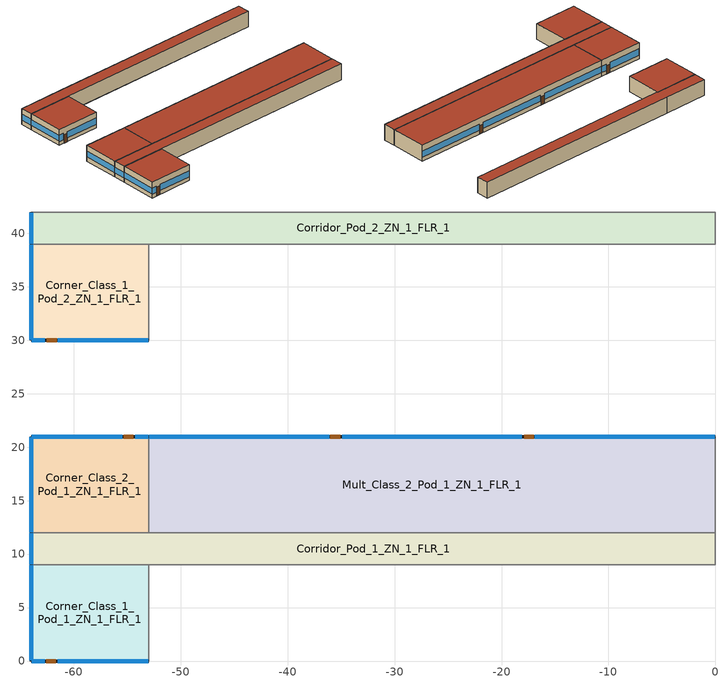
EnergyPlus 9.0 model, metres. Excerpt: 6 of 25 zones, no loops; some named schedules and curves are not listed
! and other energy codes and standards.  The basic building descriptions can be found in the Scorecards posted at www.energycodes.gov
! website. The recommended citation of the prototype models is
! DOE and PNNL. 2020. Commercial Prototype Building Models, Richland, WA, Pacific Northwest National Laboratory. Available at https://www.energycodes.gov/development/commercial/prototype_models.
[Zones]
Corner_Class_1_Pod_1_ZN_1_FLR_1
 floor ground (Corner_Class_1_Pod_1_ZN_1_FLR_1_Floor_Ffactor): -64,9 -53,9 -53,0 -64,0 z0
 wall outside (nonres_ext_wall): -64,9 -64,0 -53,0 z0:4
 wall to Mult_Class_1_Pod_1_ZN_1_FLR_1 (int_wall): -53,0 -53,9 z0:4
 wall to Corridor_Pod_1_ZN_1_FLR_1 (int_wall): -53,9 -64,9 z0:4
 window (NonresWindow_U_0.47_SHGC_0.25): -64,8.95 -64,0.05 z1.1:2.52; -63.95,0 -62.73,0 / -61.51,0 -53.05,0 z0.92:2.51
 door (Swinging Door_con): -62.59,0 -61.68,0 z0:2.13
 roof outside (nonres_roof): -64,0 -53,0 -53,9 -64,9 z4
Corridor_Pod_1_ZN_1_FLR_1
 floor ground (Corridor_Pod_1_ZN_1_FLR_1_Floor_Ffactor): -64,12 0,12 0,9 -64,9 z0
 wall outside (nonres_ext_wall): -64,12 -64,9 z0:4
 wall to Mult_Class_1_Pod_1_ZN_1_FLR_1 (int_wall): -53,9 0,9 z0:4
 wall to Main_Corridor_ZN_1_FLR_1 (int_wall): 0,9 0,12 z0:4
 wall to Mult_Class_2_Pod_1_ZN_1_FLR_1 (int_wall): 0,12 -53,12 z0:4
 wall to Corner_Class_2_Pod_1_ZN_1_FLR_1 (int_wall): -53,12 -64,12 z0:4
 window (NonresWindow_U_0.47_SHGC_0.25): -64,11.95 -64,9.05 z1.1:2.55
 roof outside (nonres_roof): -64,9 0,9 0,12 -64,12 z4
Corner_Class_2_Pod_1_ZN_1_FLR_1
 floor ground (Corner_Class_2_Pod_1_ZN_1_FLR_1_Floor_Ffactor): -64,21 -53,21 -53,12 -64,12 z0
 wall outside (nonres_ext_wall): -53,21 -64,21 -64,12 z0:4
 wall to Mult_Class_2_Pod_1_ZN_1_FLR_1 (int_wall): -53,12 -53,21 z0:4
 window (NonresWindow_U_0.47_SHGC_0.25): -64,20.95 -64,12.05 z1.1:2.52; -53.05,21 -54.27,21 / -55.49,21 -63.95,21 z0.92:2.51
 door (Swinging Door_con): -54.43,21 -55.34,21 z0:2.13
 roof outside (nonres_roof): -64,12 -53,12 -53,21 -64,21 z4
Mult_Class_2_Pod_1_ZN_1_FLR_1
 floor ground (Mult_Class_2_Pod_1_ZN_1_FLR_1_Floor_Ffactor): -53,21 0,21 0,12 -53,12 z0
 wall outside (nonres_ext_wall): 0,21 -53,21 z0:4
 wall to Main_Corridor_ZN_1_FLR_1 (int_wall): 0,12 0,21 z0:4
 window (NonresWindow_U_0.47_SHGC_0.25): -0.05,21 -16.87,21 / -18.09,21 -34.91,21 / -36.13,21 -52.95,21 z1.03:2.5
 door (Swinging Door_con): -16.98,21 -17.89,21 / -35.09,21 -36.01,21 z0:2.13
 roof outside (nonres_roof): -53,12 0,12 0,21 -53,21 z4
Corner_Class_1_Pod_2_ZN_1_FLR_1
 floor ground (Corner_Class_1_Pod_2_ZN_1_FLR_1_Floor_Ffactor): -64,39 -53,39 -53,30 -64,30 z0
 wall outside (nonres_ext_wall): -64,39 -64,30 -53,30 z0:4
 wall to Mult_Class_1_Pod_2_ZN_1_FLR_1 (int_wall): -53,30 -53,39 z0:4
 wall to Corridor_Pod_2_ZN_1_FLR_1 (int_wall): -53,39 -64,39 z0:4
 window (NonresWindow_U_0.47_SHGC_0.25): -64,38.95 -64,30.05 z1.1:2.52; -63.95,30 -62.73,30 / -61.51,30 -53.05,30 z0.92:2.51
 door (Swinging Door_con): -62.53,30 -61.62,30 z0:2.13
 roof outside (nonres_roof): -64,30 -53,30 -53,39 -64,39 z4
Corridor_Pod_2_ZN_1_FLR_1
 floor ground (Corridor_Pod_2_ZN_1_FLR_1_Floor_Ffactor): -64,42 0,42 0,39 -64,39 z0
 wall outside (nonres_ext_wall): -64,42 -64,39 z0:4
 wall to Mult_Class_1_Pod_2_ZN_1_FLR_1 (int_wall): -53,39 0,39 z0:4
 wall to Main_Corridor_ZN_1_FLR_1 (int_wall): 0,39 0,42 z0:4
 wall to Mult_Class_2_Pod_2_ZN_1_FLR_1 (int_wall): 0,42 -53,42 z0:4
 wall to Corner_Class_2_Pod_2_ZN_1_FLR_1 (int_wall): -53,42 -64,42 z0:4
 window (NonresWindow_U_0.47_SHGC_0.25): -64,41.95 -64,39.05 z1.1:2.55
 roof outside (nonres_roof): -64,39 0,39 0,42 -64,42 z4
[Building]
SchoolPrimary: North Axis {deg}=0; Terrain=City; Loads Convergence Tolerance Value=0.04; Temperature Convergence Tolerance Value {deltaC}=0.2; Solar Distribution=FullInteriorAndExterior; Maximum Number of Warmup Days=25; Minimum Number of Warmup Days=6
[Site:Location]
Site:Location=Tampa-MacDill.AFB_FL_USA WMO=747880; Latitude {N+ S-}=27.85; Longitude {W- E+}=-82.52; Time Zone Relative to GMT {GMT+/-}=-5; Elevation {m}=8
[SizingPeriod:DesignDay] Day of Month=21; Dry-Bulb Temperature Range Modifier Type=DefaultMultipliers; Humidity Condition Type=Wetbulb; Barometric Pressure {Pa}=101229; Rain {Yes/No}=No; Snow on ground {Yes/No}=No; Daylight Savings Time Indicator=No
Name | Month | Day Type | Maximum Dry-Bulb Temperature {C} | Daily Dry-Bulb Temperature Range {C} | Wetbulb at Maximum Dry-Bulb {C} | Wind Speed {m/s} design conditions vs. traditional 6.71 m/s (15 mph) | Wind Direction {Degrees; N=0, S=180} | Solar Model Indicator | Clearness {0.0 to 1.1} | Wind Speed {m/s} design conditions vs. traditional 3.35 m/s (7mph) | ASHRAE Clear Sky Optical Depth for Beam Irradiance (taub) | ASHRAE Clear Sky Optical Depth for Diffuse Irradiance (taud)
Tampa-MacDill.AFB_FL_USA Ann Htg 99.6% Condns DB | 1 | WinterDesignDay | 4.6 | 0 | 4.6 | 2.5 | 10 | ASHRAEClearSky | 0
Tampa-MacDill.AFB_FL_USA Ann Clg .4% Condns DB=>MWB | 8 | SummerDesignDay | 33.9 | 7.9 | 25.1 |  | 270 | ASHRAETau |  | 3.1 | 0.491 | 2.016
[Site:WaterMainsTemperature]
Calculation Method=Correlation; Annual average outdoor air temperature {C}=21.85; Maximum difference in monthly average outdoor air temperatures {C}=14.3
[Site:GroundTemperature:FCfactorMethod]
January Ground Temperature {C}=24.2; February Ground Temperature {C}=18.9; March Ground Temperature {C}=15.7; April Ground Temperature {C}=13.6; May Ground Temperature {C}=15.5; June Ground Temperature {C}=17.1; July Ground Temperature {C}=21.2; August Ground Temperature {C}=26.9; September Ground Temperature {C}=27.6; October Ground Temperature {C}=27.9; November Ground Temperature {C}=27.4; December Ground Temperature {C}=26.2
[Material:NoMass]
Opaque Door panel_con: MediumRough, 0.475964, 0.9, 0.7, 0.7
Nonres_Roof_Insulation: MediumSmooth, 4.31889, 0.9, 0.7, 0.7
Nonres_Exterior_Wall_Insulation: MediumSmooth, 1.71283, 0.9, 0.7, 0.7
[Construction]
Swinging Door_con: Opaque Door panel_con
InteriorFurnishings: Std Wood 6inch
int_wall: G01 13mm gypsum board, G01 13mm gypsum board
nonres_roof: F13 Built-up roofing, Nonres_Roof_Insulation, F08 Metal surface
nonres_ext_wall: F07 25mm stucco, G01 16mm gypsum board, Nonres_Exterior_Wall_Insulation, G01 16mm gypsum board
NonresWindow_U_0.47_SHGC_0.25: Nonres Window Glazing Layer
[Material]
Name | Roughness | Thickness {m} | Conductivity {W/m-K} | Density {kg/m3} | Specific Heat {J/kg-K} | Thermal Absorptance | Solar Absorptance | Visible Absorptance | Absorptance:Thermal | Absorptance:Solar | Absorptance:Visible
Std Wood 6inch | MediumSmooth | 0.15 | 0.12 | 540 | 1210 | 0.9 | 0.7 | 0.7
F07 25mm stucco | Smooth | 0.0254 | 0.72 | 1856 | 840 | 0.9 | 0.7 | 0.7
F08 Metal surface | Smooth | 0.0008 | 45.28 | 7824 | 500
F13 Built-up roofing | Rough | 0.0095 | 0.16 | 1120 | 1460 |  |  |  | 0.75 | 0.45
G01 13mm gypsum board | Smooth | 0.0127 | 0.16 | 800 | 1090 |  |  |  | 0.9 | 0.7 | 0.5
G01 16mm gypsum board | MediumSmooth | 0.0159 | 0.16 | 800 | 1090
[WindowMaterial:SimpleGlazingSystem]
Nonres Window Glazing Layer: U-Factor {W/m2-K}=2.66878; Solar Heat Gain Coefficient=0.25; Visible Transmittance=0.275
[Construction:FfactorGroundFloor] F-Factor=1.26363
Name | Area | PerimeterExposed
Corner_Class_1_Pod_1_ZN_1_FLR_1_Floor_Ffactor; Corner_Class_2_Pod_1_ZN_1_FLR_1_Floor_Ffactor; Corner_Class_1_Pod_2_ZN_1_FLR_1_Floor_Ffactor | 99 | 20
Corridor_Pod_1_ZN_1_FLR_1_Floor_Ffactor; Corridor_Pod_2_ZN_1_FLR_1_Floor_Ffactor | 192 | 3
Mult_Class_2_Pod_1_ZN_1_FLR_1_Floor_Ffactor | 477 | 53
[Zone] Type=1; Multiplier=1; Ceiling Height {m}=4; Floor Area {m2}=autocalculate; Part of Total Floor Area=Yes
Name | Volume {m3}
Corner_Class_1_Pod_1_ZN_1_FLR_1; Corner_Class_2_Pod_1_ZN_1_FLR_1; Corner_Class_1_Pod_2_ZN_1_FLR_1 | 396
Corridor_Pod_1_ZN_1_FLR_1; Corridor_Pod_2_ZN_1_FLR_1 | 768
Mult_Class_2_Pod_1_ZN_1_FLR_1 | 1908
[InternalMass] Construction=InteriorFurnishings
Name | Zone | Surface Area {m2}
Corner_Class_1_Pod_1_ZN_1_FLR_1_InternalMass_1 | Corner_Class_1_Pod_1_ZN_1_FLR_1 | 198
Corridor_Pod_1_ZN_1_FLR_1_InternalMass_1 | Corridor_Pod_1_ZN_1_FLR_1 | 384
Corner_Class_2_Pod_1_ZN_1_FLR_1_InternalMass_1 | Corner_Class_2_Pod_1_ZN_1_FLR_1 | 198
Mult_Class_2_Pod_1_ZN_1_FLR_1_InternalMass_1 | Mult_Class_2_Pod_1_ZN_1_FLR_1 | 954
Corner_Class_1_Pod_2_ZN_1_FLR_1_InternalMass_1 | Corner_Class_1_Pod_2_ZN_1_FLR_1 | 198
Corridor_Pod_2_ZN_1_FLR_1_InternalMass_1 | Corridor_Pod_2_ZN_1_FLR_1 | 384
[People] Number of People Schedule=BLDG_OCC_SCH; Fraction Radiant=0.3; Sensible Heat Fraction=AUTOCALCULATE; Activity Level Schedule=ACTIVITY_SCH; Enable ASHRAE 55 Comfort Warnings=No; Mean Radiant Temperature Calculation Type=ZoneAveraged; Work Efficiency Schedule=WORK_EFF_SCH; Clothing Insulation Calculation Method=ClothingInsulationSchedule; Clothing Insulation Schedule=CLOTHING_SCH; Air Velocity Schedule=AIR_VELO_SCH; Thermal Comfort Model 1 Type=FANGER
Name | Zone or ZoneList | Number of People Calculation Method | Zone Floor Area per Person {m2/person} | Number of People
Corner_Class_1_Pod_1_ZN_1_FLR_1 | Corner_Class_1_Pod_1_ZN_1_FLR_1 | Area/Person | 3.716
Corridor_Pod_1_ZN_1_FLR_1 | Corridor_Pod_1_ZN_1_FLR_1 | People |  | 0
Corner_Class_2_Pod_1_ZN_1_FLR_1 | Corner_Class_2_Pod_1_ZN_1_FLR_1 | Area/Person | 3.716
Mult_Class_2_Pod_1_ZN_1_FLR_1 | Mult_Class_2_Pod_1_ZN_1_FLR_1 | Area/Person | 3.716
Corner_Class_1_Pod_2_ZN_1_FLR_1 | Corner_Class_1_Pod_2_ZN_1_FLR_1 | Area/Person | 3.716
Corridor_Pod_2_ZN_1_FLR_1 | Corridor_Pod_2_ZN_1_FLR_1 | People |  | 0
[Lights] Design Level Calculation Method=Watts/Area; Return Air Fraction=0; Fraction Radiant=0.37; Fraction Visible=0.2; Fraction Replaceable=1; Return Air Fraction Calculated from Plenum Temperature=No
Name | Zone or ZoneList | Schedule | Watts per Zone Floor Area {W/m2}
Corner_Class_1_Pod_1_ZN_1_FLR_1_Lights | Corner_Class_1_Pod_1_ZN_1_FLR_1 | BLDG_LIGHT_CLASSROOM_SCH | 7.64238
Corridor_Pod_1_ZN_1_FLR_1_Lights | Corridor_Pod_1_ZN_1_FLR_1 | BLDG_LIGHT_CORRIDOR_SCH | 4.4132
Corner_Class_2_Pod_1_ZN_1_FLR_1_Lights | Corner_Class_2_Pod_1_ZN_1_FLR_1 | BLDG_LIGHT_CLASSROOM_SCH | 7.64238
Mult_Class_2_Pod_1_ZN_1_FLR_1_Lights | Mult_Class_2_Pod_1_ZN_1_FLR_1 | BLDG_LIGHT_CLASSROOM_SCH | 7.64238
Corner_Class_1_Pod_2_ZN_1_FLR_1_Lights | Corner_Class_1_Pod_2_ZN_1_FLR_1 | BLDG_LIGHT_CLASSROOM_SCH | 7.64238
Corridor_Pod_2_ZN_1_FLR_1_Lights | Corridor_Pod_2_ZN_1_FLR_1 | BLDG_LIGHT_CORRIDOR_SCH | 4.4132
[ElectricEquipment] Schedule=BLDG_EQUIP_SCH; Design Level Calculation Method=EquipmentLevel; Fraction Latent=0; Fraction Radiant=0.5; Fraction Lost=0
Name | Zone or ZoneList | Design Level {W}
Corner_Class_1_Pod_1_ZN_1_FLR_1_PlugMisc_Equip | Corner_Class_1_Pod_1_ZN_1_FLR_1 | 1485
Corridor_Pod_1_ZN_1_FLR_1_PlugMisc_Equip | Corridor_Pod_1_ZN_1_FLR_1 | 768
Corner_Class_2_Pod_1_ZN_1_FLR_1_PlugMisc_Equip | Corner_Class_2_Pod_1_ZN_1_FLR_1 | 1485
Mult_Class_2_Pod_1_ZN_1_FLR_1_PlugMisc_Equip | Mult_Class_2_Pod_1_ZN_1_FLR_1 | 7155
Corner_Class_1_Pod_2_ZN_1_FLR_1_PlugMisc_Equip | Corner_Class_1_Pod_2_ZN_1_FLR_1 | 1485
Corridor_Pod_2_ZN_1_FLR_1_PlugMisc_Equip | Corridor_Pod_2_ZN_1_FLR_1 | 768
[Daylighting:Controls] Daylighting Method=SplitFlux; Lighting Control Type=Continuousoff; Minimum Input Power Fraction for Continuous or ContinuousOff Dimming Control=0.2; Minimum Light Output Fraction for Continuous or ContinuousOff Dimming Control=0.2; Number of Stepped Control Steps=3; Probability Lighting will be Reset When Needed in Manual Stepped Control=1; Maximum Allowable Discomfort Glare Index=22; Illuminance Setpoint at Reference Point 1 {lux}=377; Illuminance Setpoint at Reference Point 2 {lux}=377
Name | Zone | Glare Calculation Daylighting Reference Point | Glare Calculation Azimuth Angle of View Direction Clockwise from Zone y-Axis {deg} | Daylighting Reference Point 1 | Fraction of Zone Controlled by Reference Point 1 | Daylighting Reference Point 2 | Fraction of Zone Controlled by Reference Point 2
Corner_Class_1_Pod_1_ZN_1_FLR_1_DaylCtrl | Corner_Class_1_Pod_1_ZN_1_FLR_1 | Corner_Class_1_Pod_1_ZN_1_FLR_1_DaylRefPt1 | 180 | Corner_Class_1_Pod_1_ZN_1_FLR_1_DaylRefPt1 | 0.56 | Corner_Class_1_Pod_1_ZN_1_FLR_1_DaylRefPt2 | 0.2
Corner_Class_2_Pod_1_ZN_1_FLR_1_DaylCtrl | Corner_Class_2_Pod_1_ZN_1_FLR_1 | Corner_Class_2_Pod_1_ZN_1_FLR_1_DaylRefPt1 | 270 | Corner_Class_2_Pod_1_ZN_1_FLR_1_DaylRefPt1 | 0.56 | Corner_Class_2_Pod_1_ZN_1_FLR_1_DaylRefPt2 | 0.22
Mult_Class_2_Pod_1_ZN_1_FLR_1_DaylCtrl | Mult_Class_2_Pod_1_ZN_1_FLR_1 | Mult_Class_2_Pod_1_ZN_1_FLR_1_DaylRefPt1 | 0 | Mult_Class_2_Pod_1_ZN_1_FLR_1_DaylRefPt1 | 0.28 | Mult_Class_2_Pod_1_ZN_1_FLR_1_DaylRefPt2 | 0.28
Corner_Class_1_Pod_2_ZN_1_FLR_1_DaylCtrl | Corner_Class_1_Pod_2_ZN_1_FLR_1 | Corner_Class_1_Pod_2_ZN_1_FLR_1_DaylRefPt1 | 180 | Corner_Class_1_Pod_2_ZN_1_FLR_1_DaylRefPt1 | 0.56 | Corner_Class_1_Pod_2_ZN_1_FLR_1_DaylRefPt2 | 0.2
[ZoneInfiltration:DesignFlowRate] Schedule=INFIL_SCH_PNNL; Design Flow Rate Calculation Method=Flow/ExteriorArea; Constant Term Coefficient=0; Temperature Term Coefficient=0; Velocity Term Coefficient=0.224; Velocity Squared Term Coefficient=0
Name | Zone or ZoneList | Flow per Exterior Surface Area {m3/s-m2}
Corner_Class_1_Pod_1_ZN_1_FLR_1_Infiltration | Corner_Class_1_Pod_1_ZN_1_FLR_1 | 0.000254325
Corridor_Pod_1_ZN_1_FLR_1_Infiltration | Corridor_Pod_1_ZN_1_FLR_1 | 3.35686e-05
Corner_Class_2_Pod_1_ZN_1_FLR_1_Infiltration | Corner_Class_2_Pod_1_ZN_1_FLR_1 | 0.000254325
Mult_Class_2_Pod_1_ZN_1_FLR_1_Infiltration | Mult_Class_2_Pod_1_ZN_1_FLR_1 | 0.00017524
Corner_Class_1_Pod_2_ZN_1_FLR_1_Infiltration | Corner_Class_1_Pod_2_ZN_1_FLR_1 | 0.000254325
Corridor_Pod_2_ZN_1_FLR_1_Infiltration | Corridor_Pod_2_ZN_1_FLR_1 | 3.35686e-05
[Exterior:Lights] Control Option=AstronomicalClock
Name | Schedule | Design Level {W}
Exterior_Lights_a | Exterior_lighting_schedule_a | 150.48
Exterior_Lights_b | Exterior_lighting_schedule_b_2016 | 1645.9
Exterior_Lights_c | Exterior_lighting_schedule_c_2016 | 584.3
[AvailabilityManager:NightCycle] Applicability Schedule=Always_On; Fan Schedule=HVACOperationSchd; Control Type=CycleOnAny; Thermostat Tolerance {deltaC}=1; Cycling Run Time Control Type=FixedRunTime; Cycling Run Time {s}=1800
VAV_POD_1 Availability Manager; VAV_POD_2 Availability Manager; VAV_POD_3 Availability Manager; VAV_OTHER Availability Manager; PSZ-AC_2:5 Availability Manager; PSZ-AC_1:6 Availability Manager; PSZ-AC_2:7 Availability Manager
[Refrigeration:CompressorRack] Heat Rejection Location=ZONE; Design Condenser Fan Power {W}=350; Condenser Type=AIRCOOLED
Name | Design Compressor Rack COP {W/W} | Compressor Rack COP Function of Temperature Curve | Condenser Fan Power Function of Temperature Curve | Refrigeration Case Name or WalkIn Name or CaseAndWalkInList
RACK1 | 2.32 | RACK1_RackCOPfTCurve | RACK1_RackCondFanCurve2 | RACK1CaseList
RACK2 | 6.98 | RACK2_RackCOPfTCurve |  | RACK2CaseList
[EnergyManagementSystem:Sensor]
Name | Output:Variable or Output:Meter | Output:Variable or Output:Meter Index Key
Facility_Int_LTG | InteriorLights:Electricity
OAT_F | Site Outdoor Air Drybulb Temperature
OAT | Site Outdoor Air Drybulb Temperature | Environment
ActualOccupancy | Schedule Value | Offices Binary Occupancy
[EnergyManagementSystem:GlobalVariable]
Wired_LTG
BoilerType; CapRated; EtRated; PLRx; Ecx; SkinLossRate
[EnergyManagementSystem:Program]
Transformer_Load_Prog: SET Wired_LTG = Facility_Int_LTG*0.0119
OA_BASED_OPTIMUM_START_EMS_Program: IF DaylightSavings==0 && DayOfWeek>1 && DayOfWeek<>7 && Hour==6 && OAT<23.9 && OAT>1.7; SET CLGSETP_SCH_Actuator = 26.7; SET HTGSETP_SCH_Actuator = 15.6; SET CLGSETP_SCH_w_SB_Actuator = 26.7; SET HTGSETP_SCH_w_SB_Actuator = 15.6; ELSEIF DaylightSavings==1 && DayOfWeek>1 && DayOfWeek<>7 && Hour==5 && OAT<23.9 && OAT>1.7; SET CLGSETP_SCH_Actuator = 26.7; SET HTGSETP_SCH_Actuator = 15.6; SET CLGSETP_SCH_w_SB_Actuator = 26.7; SET HTGSETP_SCH_w_SB_Actuator = 15.6; ELSE; SET CLGSETP_SCH_Actuator = NULL; SET HTGSETP_SCH_Actuator = NULL; SET CLGSETP_SCH_w_SB_Actuator = NULL; SET HTGSETP_SCH_w_SB_Actuator = NULL; ENDIF
SetBoilerPar: SET CapRated =  176106.88; SET EtRated =  0.8; SET CapRated = (CapRated *3.412)/1000; SET SkinLossRate = 0.02; SET BoilerType = 1; IF BoilerType  == 1; IF CapRated >10000; SET PLRx = 0.2; ELSEIF CapRated >5000; SET PLRx = 0.25; ELSEIF CapRated >1000; SET PLRx = 0.33; ELSE; SET BoilerType = 2; SET PLRx = 0.2; ENDIF; ELSE; SET PLRx = 0.2; ENDIF; IF BoilerType == 1; SET CurveX = 0.975 + 0.305 * PLRx - 0.527 * (PLRx^2) + 0.249 * (PLRx^3); ELSE; SET CurveX = 0.907 + 0.320 * PLRx - 0.420 * (PLRx^2) + 0.193 * (PLRx^3); ENDIF; SET LoadX = CapRated * PLRx; SET Etx = CurveX * EtRated; SET InputEx = LoadX/Etx; SET SkinEx = CapRated * SkinLossRate; SET Ecx = (LoadX + SkinEx)/InputEx
SetBoilerCurve: IF BoilerPLR >= PLRx; IF BoilerType == 1; SET BoilerCurve = 0.975 + 0.305*BoilerPLR - 0.527*(BoilerPLR^2) + 0.249*(BoilerPLR^3); ELSE; SET BoilerCurve = 0.907 + 0.320*BoilerPLR - 0.420*(BoilerPLR^2) + 0.193*(BoilerPLR^3); ENDIF; ELSE; IF BoilerPLR == 0; SET BoilerCurve = NULL; ELSE; IF BoilerPLR <0.05; SET BoilerCurve = (0.05/(0.05 + SkinLossRate)) * (Ecx/EtRated); ELSE; SET BoilerCurve = (BoilerPLR/(BoilerPLR + SkinLossRate)) * (Ecx/EtRated); ENDIF; ENDIF; ENDIF
SET_cCL1_Pod_1_ZN_1_FLR_1_Light_EMS_Program: SET cCL1_Pod_1_ZN_1_FLR_1_LSr_IP=0.093*cCL1_Pod_1_ZN_1_FLR_1_LSr/cCL1_Pod_1_ZN_1_FLR_1_Area; IF (cCL1_Pod_1_ZN_1_FLR_1_OSr <= 0) && (cCL1_Pod_1_ZN_1_FLR_1_LSr_IP >= 0.02); SET cCL1_Pod_1_ZN_1_FLR_1_LAr = 0.02*cCL1_Pod_1_ZN_1_FLR_1_Area/0.09290304; ELSE; SET cCL1_Pod_1_ZN_1_FLR_1_LAr = NULL; ENDIF
SET_mCl1_Pod_1_ZN_1_FLR_1_Light_EMS_Program: SET mCl1_Pod_1_ZN_1_FLR_1_LSr_IP=0.093*mCl1_Pod_1_ZN_1_FLR_1_LSr/mCl1_Pod_1_ZN_1_FLR_1_Area; IF (mCl1_Pod_1_ZN_1_FLR_1_OSr <= 0) && (mCl1_Pod_1_ZN_1_FLR_1_LSr_IP >= 0.02); SET mCl1_Pod_1_ZN_1_FLR_1_LAr = 0.02*mCl1_Pod_1_ZN_1_FLR_1_Area/0.09290304; ELSE; SET mCl1_Pod_1_ZN_1_FLR_1_LAr = NULL; ENDIF
SET_cPOD1_ZN_1_FLR_1_Light_EMS_Program: SET cPOD1_ZN_1_FLR_1_LSr_IP=0.093*cPOD1_ZN_1_FLR_1_LSr/cPOD1_ZN_1_FLR_1_Area; IF (cPOD1_ZN_1_FLR_1_OSr <= 0) && (cPOD1_ZN_1_FLR_1_LSr_IP >= 0.02); SET cPOD1_ZN_1_FLR_1_LAr = 0.02*cPOD1_ZN_1_FLR_1_Area/0.09290304; ELSE; SET cPOD1_ZN_1_FLR_1_LAr = NULL; ENDIF
SET_cCL2_Pod_1_ZN_1_FLR_1_Light_EMS_Program: SET cCL2_Pod_1_ZN_1_FLR_1_LSr_IP=0.093*cCL2_Pod_1_ZN_1_FLR_1_LSr/cCL2_Pod_1_ZN_1_FLR_1_Area; IF (cCL2_Pod_1_ZN_1_FLR_1_OSr <= 0) && (cCL2_Pod_1_ZN_1_FLR_1_LSr_IP >= 0.02); SET cCL2_Pod_1_ZN_1_FLR_1_LAr = 0.02*cCL2_Pod_1_ZN_1_FLR_1_Area/0.09290304; ELSE; SET cCL2_Pod_1_ZN_1_FLR_1_LAr = NULL; ENDIF
SET_mCl2_Pod_1_ZN_1_FLR_1_Light_EMS_Program: SET mCl2_Pod_1_ZN_1_FLR_1_LSr_IP=0.093*mCl2_Pod_1_ZN_1_FLR_1_LSr/mCl2_Pod_1_ZN_1_FLR_1_Area; IF (mCl2_Pod_1_ZN_1_FLR_1_OSr <= 0) && (mCl2_Pod_1_ZN_1_FLR_1_LSr_IP >= 0.02); SET mCl2_Pod_1_ZN_1_FLR_1_LAr = 0.02*mCl2_Pod_1_ZN_1_FLR_1_Area/0.09290304; ELSE; SET mCl2_Pod_1_ZN_1_FLR_1_LAr = NULL; ENDIF
SET_cCL1_Pod_2_ZN_1_FLR_1_Light_EMS_Program: SET cCL1_Pod_2_ZN_1_FLR_1_LSr_IP=0.093*cCL1_Pod_2_ZN_1_FLR_1_LSr/cCL1_Pod_2_ZN_1_FLR_1_Area; IF (cCL1_Pod_2_ZN_1_FLR_1_OSr <= 0) && (cCL1_Pod_2_ZN_1_FLR_1_LSr_IP >= 0.02); SET cCL1_Pod_2_ZN_1_FLR_1_LAr = 0.02*cCL1_Pod_2_ZN_1_FLR_1_Area/0.09290304; ELSE; SET cCL1_Pod_2_ZN_1_FLR_1_LAr = NULL; ENDIF
SET_mCl1_Pod_2_ZN_1_FLR_1_Light_EMS_Program: SET mCl1_Pod_2_ZN_1_FLR_1_LSr_IP=0.093*mCl1_Pod_2_ZN_1_FLR_1_LSr/mCl1_Pod_2_ZN_1_FLR_1_Area; IF (mCl1_Pod_2_ZN_1_FLR_1_OSr <= 0) && (mCl1_Pod_2_ZN_1_FLR_1_LSr_IP >= 0.02); SET mCl1_Pod_2_ZN_1_FLR_1_LAr = 0.02*mCl1_Pod_2_ZN_1_FLR_1_Area/0.09290304; ELSE; SET mCl1_Pod_2_ZN_1_FLR_1_LAr = NULL; ENDIF
